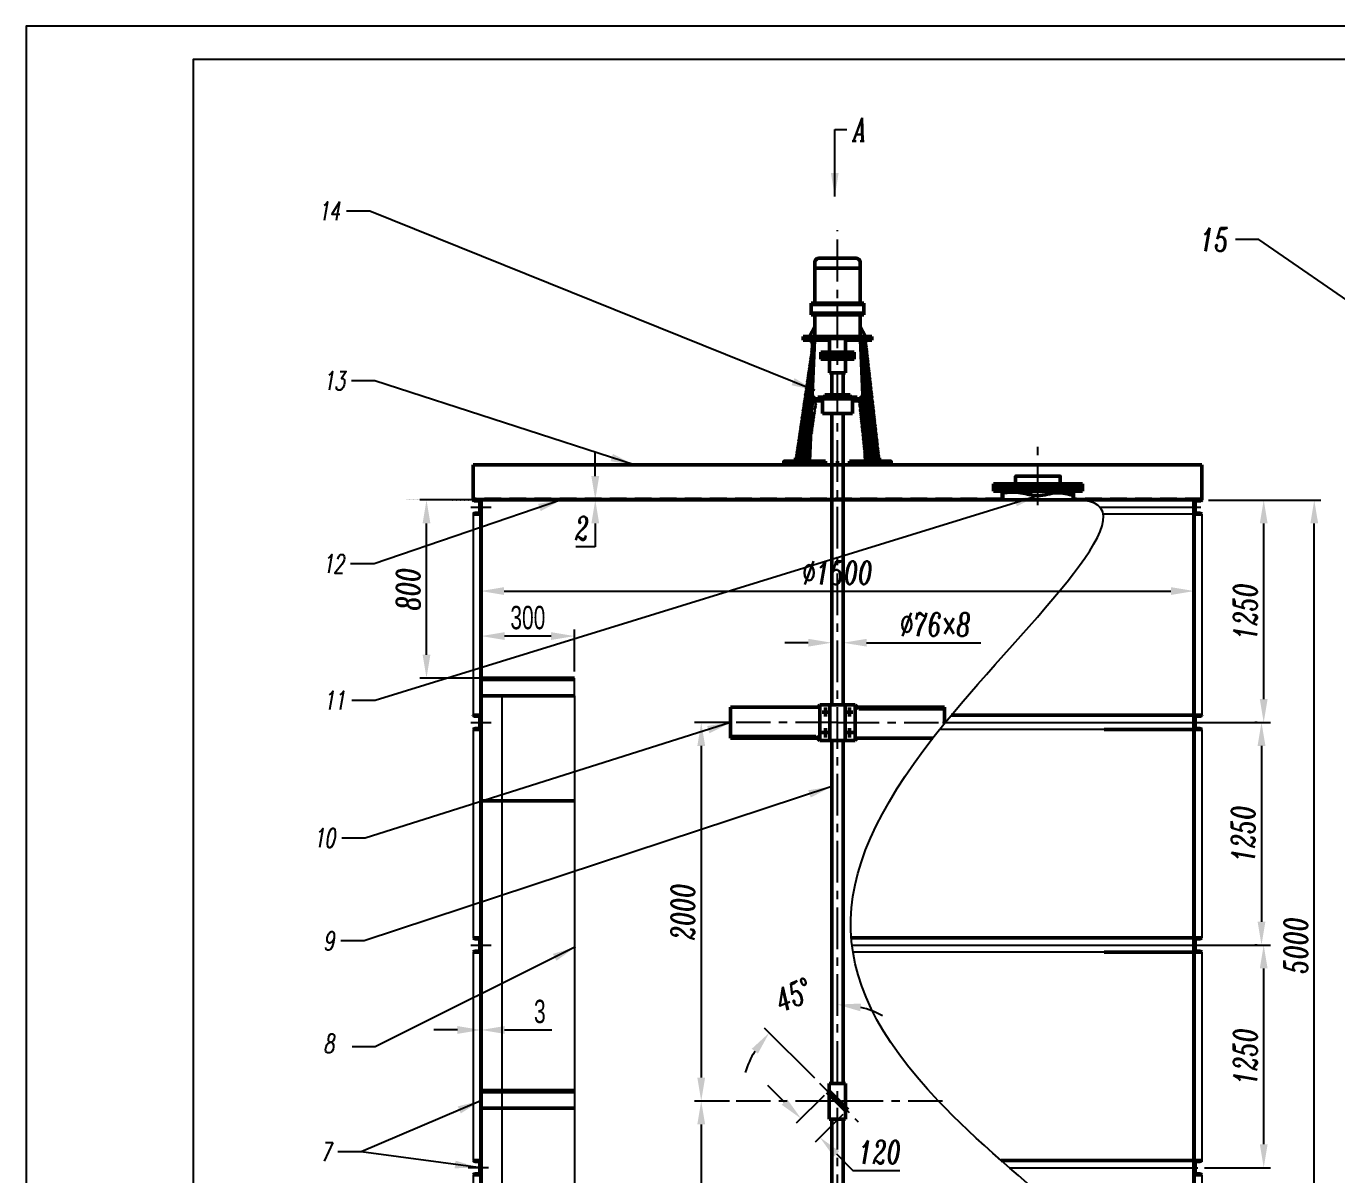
# Model space of a CAD drawing. Header units: inches. Extents: x 13027 to 25627, y 2 to 8912.
# Drawn here: x 13027 to 18911, y 3752 to 8912 of the extents above; entities that cross this region are included whole.
import ezdxf

# ---------------------------------------------------------------- set-up
doc = ezdxf.new("R2010")
doc.units = ezdxf.units.IN
doc.header["$LTSCALE"] = 150
doc.header["$MEASUREMENT"] = 0
for name, pattern in [('ACAD_ISO05W100', [33, 24, -3, 0, -3, 0, -3]), ('CENTER', [2, 1.25, -0.25, 0.25, -0.25]), ('DASHED', [0.75, 0.5, -0.25])]:
    doc.linetypes.add(name, pattern=pattern)
for name, color, linetype in [('点划线', 1, 'CENTER'), ('细实线', 5, 'Continuous'), ('虚线', 4, 'DASHED')]:
    doc.layers.add(name, color=color, linetype=linetype)
doc.layers.add('粗实线', color=3, linetype='Continuous', lineweight=50)
doc.styles.add('DIM', font='italicc.shx', dxfattribs={"width": 0.67})
doc.dimstyles.new('机械', dxfattribs={"dimtxt": 3.5, "dimasz": 3.5, "dimexe": 1, "dimexo": 1, "dimgap": 1, "dimtad": 1, "dimtoh": 1, "dimdec": 0, "dimzin": 0, "dimdsep": 46, "dimtxsty": 'DIM', "dimcen": -3.5, "dimadec": 0, "dimazin": 0, "dimtp": 0.05, "dimtm": 0.05, "dimtfac": 1, "dimtdec": 0, "dimtofl": 0, "dimtmove": 0, "dimatfit": 3, "dimfxl": 0, "dimtolj": 1, "dimtzin": 0, "dimarcsym": 0})
pattern_1 = [(45, (13272.8206, 1069.8353), (-1.7960512, 1.7960512), [])]
pattern_2 = [(135, (13422.504, 1069.8353), (-1.7960512, -1.7960512), [])]
pattern_3 = [(45, (19916.2067, 1069.8353), (1.7960512, -1.7960512), [])]
pattern_4 = [(45, (12972.8206, 1069.8353), (-1.7960512, 1.7960512), [])]

# ---------------------------------------------------------------- blocks, each defined once
blk = doc.blocks.new('*D15')
at = {"layer": 'Defpoints', "color": 0, "lineweight": -2}
for p in [(16669.4, 7752.8), (16557.2, 4501.9), (16588.6, 4164), (16762.4, 3990.2), (16669.4, 1465.3)]:
    blk.add_point(p, dxfattribs=at)
at = {"layer": '细实线', "color": 0, "lineweight": -2}
blk.add_line((16567.4, 4185.2), (16341.7, 4410.9), dxfattribs=at)
for start, end in [(62.16534, 76.08267), (148.91733, 162.83466)]:
    blk.add_arc((16669.4, 4083.3), 433.3, start, end, dxfattribs=at)
for points in [[(16771.5, 4486.5), (16775.7, 4521.3), (16669.4, 4516.6)], [(16284.5, 4317.8), (16312, 4296.2), (16362.9, 4389.7)]]:
    blk.add_solid(points, dxfattribs=at)
at = {"layer": '细实线', "color": 0, "insert": (16472, 4559.9), "char_height": 105, "attachment_point": 5, "rotation": 22.5, "style": 'DIM'}
blk.add_mtext('\\A1;45°', dxfattribs=at)
blk = doc.blocks.new('*D6')
at = {"layer": 'Defpoints', "color": 0, "lineweight": -2}
for p in [(15067.4, 4402.4), (15069.4, 4402.4), (15069.4, 4402.4)]:
    blk.add_point(p, dxfattribs=at)
at = {"layer": '细实线', "color": 0, "lineweight": -2}
for p, q in [((14962.4, 4402.4), (14857.4, 4402.4)), ((15174.4, 4402.4), (15386.3, 4402.4))]:
    blk.add_line(p, q, dxfattribs=at)
for points in [[(14962.4, 4419.9), (14962.4, 4384.9), (15067.4, 4402.4)], [(15174.4, 4419.9), (15174.4, 4384.9), (15069.4, 4402.4)]]:
    blk.add_solid(points, dxfattribs=at)
at = {"layer": '细实线', "color": 0, "insert": (15332.8, 4484.9), "char_height": 105, "attachment_point": 5, "style": 'DIM'}
blk.add_mtext('\\A1;{\\f??|b0|i0|c0|p54;3}', dxfattribs=at)
blk = doc.blocks.new('*D22')
at = {"layer": 'Defpoints', "color": 0, "lineweight": -2}
for p in [(16215, 5783.3), (16057.6, 4083.3), (16215, 4083.3)]:
    blk.add_point(p, dxfattribs=at)
at = {"layer": '细实线', "color": 0, "lineweight": -2}
for p, q in [((16185, 5783.3), (16027.6, 5783.3)), ((16057.6, 5678.3), (16057.6, 4188.3)), ((16185, 4083.3), (16027.6, 4083.3))]:
    blk.add_line(p, q, dxfattribs=at)
for points in [[(16040.1, 5678.3), (16075.1, 5678.3), (16057.6, 5783.3)], [(16040.1, 4188.3), (16075.1, 4188.3), (16057.6, 4083.3)]]:
    blk.add_solid(points, dxfattribs=at)
at = {"layer": '细实线', "color": 0, "insert": (15975.1, 4933.3), "char_height": 105, "attachment_point": 5, "rotation": 90, "style": 'DIM'}
blk.add_mtext('\\A1;2000', dxfattribs=at)
blk = doc.blocks.new('*D14')
at = {"layer": 'Defpoints', "color": 0, "lineweight": -2}
for p in [(18305.4, 6783.1), (18810.2, 6783.1), (18329.8, 2783.1)]:
    blk.add_point(p, dxfattribs=at)
at = {"layer": '细实线', "color": 0, "lineweight": -2}
for p, q in [((18335.4, 6783.1), (18840.2, 6783.1)), ((18810.2, 2888.1), (18810.2, 6678.1)), ((18359.8, 2783.1), (18840.2, 2783.1))]:
    blk.add_line(p, q, dxfattribs=at)
for points in [[(18792.7, 6678.1), (18827.7, 6678.1), (18810.2, 6783.1)], [(18792.7, 2888.1), (18827.7, 2888.1), (18810.2, 2783.1)]]:
    blk.add_solid(points, dxfattribs=at)
at = {"layer": '细实线', "color": 0, "insert": (18727.7, 4783.1), "char_height": 105, "attachment_point": 5, "rotation": 90, "style": 'DIM'}
blk.add_mtext('\\A1;5000', dxfattribs=at)
blk = doc.blocks.new('*D23')
at = {"layer": 'Defpoints', "color": 0, "lineweight": -2}
for p in [(16215, 4083.3), (16057.6, 2383.3), (16215, 2383.3)]:
    blk.add_point(p, dxfattribs=at)
at = {"layer": '细实线', "color": 0, "lineweight": -2}
for p, q in [((16185, 4083.3), (16027.6, 4083.3)), ((16057.6, 3978.3), (16057.6, 2488.3)), ((16185, 2383.3), (16027.6, 2383.3))]:
    blk.add_line(p, q, dxfattribs=at)
for points in [[(16040.1, 3978.3), (16075.1, 3978.3), (16057.6, 4083.3)], [(16040.1, 2488.3), (16075.1, 2488.3), (16057.6, 2383.3)]]:
    blk.add_solid(points, dxfattribs=at)
at = {"layer": '细实线', "color": 0, "insert": (15975.1, 3233.3), "char_height": 105, "attachment_point": 5, "rotation": 90, "style": 'DIM'}
blk.add_mtext('\\A1;2000', dxfattribs=at)
blk = doc.blocks.new('*D16')
at = {"layer": 'Defpoints', "color": 0, "lineweight": -2}
for p in [(16630.3, 4129.1), (16715.2, 4044.3), (16590.5, 3919.6)]:
    blk.add_point(p, dxfattribs=at)
at = {"layer": '细实线', "color": 0, "lineweight": -2}
for p, q in [((16431.4, 4078.7), (16357.2, 4153)), ((16609.1, 4107.9), (16484.5, 3983.3)), ((16694, 4023.1), (16569.3, 3898.4)), ((16664.8, 3845.4), (16739, 3771.1)), ((16739, 3771.1), (16949.9, 3771.1))]:
    blk.add_line(p, q, dxfattribs=at)
for points in [[(16443.8, 4091.1), (16419, 4066.3), (16505.7, 4004.5)], [(16677.1, 3857.7), (16652.4, 3833), (16590.5, 3919.6)]]:
    blk.add_solid(points, dxfattribs=at)
at = {"layer": '细实线', "color": 0, "insert": (16859.5, 3853.6), "char_height": 105, "attachment_point": 5, "style": 'DIM'}
blk.add_mtext('\\A1;120', dxfattribs=at)
blk = doc.blocks.new('*D12')
at = {"layer": 'Defpoints', "color": 0, "lineweight": -2}
for p in [(15581.8, 6785.4), (15581.8, 6783.4), (15581.8, 6783.4)]:
    blk.add_point(p, dxfattribs=at)
at = {"layer": '细实线', "color": 0, "lineweight": -2}
for p, q in [((15581.8, 6890.4), (15581.8, 6995.4)), ((15581.8, 6678.4), (15581.8, 6573.4)), ((15581.8, 6573.4), (15494.9, 6573.4))]:
    blk.add_line(p, q, dxfattribs=at)
for points in [[(15564.3, 6890.4), (15599.3, 6890.4), (15581.8, 6785.4)], [(15564.3, 6678.4), (15599.3, 6678.4), (15581.8, 6783.4)]]:
    blk.add_solid(points, dxfattribs=at)
at = {"layer": '细实线', "color": 0, "insert": (15523.3, 6655.9), "char_height": 105, "attachment_point": 5, "style": 'DIM'}
blk.add_mtext('\\A1;2', dxfattribs=at)
blk = doc.blocks.new('*D13')
at = {"layer": 'Defpoints', "color": 0, "lineweight": -2}
for p in [(16643.4, 6142), (16695.4, 6142), (16695.4, 6142)]:
    blk.add_point(p, dxfattribs=at)
at = {"layer": '细实线', "color": 0, "lineweight": -2}
for p, q in [((16538.4, 6142), (16433.4, 6142)), ((16800.4, 6142), (17313.3, 6142))]:
    blk.add_line(p, q, dxfattribs=at)
for points in [[(16538.4, 6159.5), (16538.4, 6124.5), (16643.4, 6142)], [(16800.4, 6159.5), (16800.4, 6124.5), (16695.4, 6142)]]:
    blk.add_solid(points, dxfattribs=at)
at = {"layer": '细实线', "color": 0, "insert": (17109.3, 6224.5), "char_height": 105, "attachment_point": 5, "style": 'DIM'}
blk.add_mtext('\\A1;%%c76{\\fItalicC|b0|i0|c134|p2;×}8', dxfattribs=at)
blk = doc.blocks.new('*D21')
at = {"layer": 'Defpoints', "color": 0, "lineweight": -2}
for p in [(14824, 6783.4), (15568.6, 6783.4), (15201.2, 5983.4)]:
    blk.add_point(p, dxfattribs=at)
at = {"layer": '细实线', "color": 0, "lineweight": -2}
for p, q in [((15538.6, 6783.4), (14794, 6783.4)), ((14824, 6088.4), (14824, 6678.4)), ((15171.2, 5983.4), (14794, 5983.4))]:
    blk.add_line(p, q, dxfattribs=at)
for points in [[(14806.5, 6678.4), (14841.5, 6678.4), (14824, 6783.4)], [(14806.5, 6088.4), (14841.5, 6088.4), (14824, 5983.4)]]:
    blk.add_solid(points, dxfattribs=at)
at = {"layer": '细实线', "color": 0, "insert": (14741.5, 6383.4), "char_height": 105, "attachment_point": 5, "rotation": 90, "style": 'DIM'}
blk.add_mtext('\\A1;800', dxfattribs=at)
blk = doc.blocks.new('*D27')
at = {"layer": 'Defpoints', "color": 0, "linetype": 'ByBlock', "lineweight": -2}
for p in [(15069.4, 6171.9), (15069.4, 5983.4), (15488.6, 5983.4)]:
    blk.add_point(p, dxfattribs=at)
at = {"layer": '细实线', "color": 0, "linetype": 'ByBlock', "lineweight": -2}
for p, q in [((15069.4, 6013.4), (15069.4, 6201.9)), ((15488.6, 6013.4), (15488.6, 6201.9)), ((15383.6, 6171.9), (15174.4, 6171.9))]:
    blk.add_line(p, q, dxfattribs=at)
for points in [[(15174.4, 6189.4), (15174.4, 6154.4), (15069.4, 6171.9)], [(15383.6, 6189.4), (15383.6, 6154.4), (15488.6, 6171.9)]]:
    blk.add_solid(points, dxfattribs=at)
at = {"layer": '细实线', "color": 0, "linetype": 'ByBlock', "lineweight": -2, "insert": (15279, 6254.4), "char_height": 105, "attachment_point": 5, "style": 'DIM'}
blk.add_mtext('\\A1;{\\f??|b0|i0|c0|p54;300}', dxfattribs=at)
blk = doc.blocks.new('*D28')
at = {"layer": 'Defpoints', "color": 0, "lineweight": -2}
for p in [(18224.2, 4783.8), (18583.2, 4783.8), (18287, 3783.8)]:
    blk.add_point(p, dxfattribs=at)
at = {"layer": '粗实线', "color": 0, "lineweight": -2}
for p, q in [((18254.2, 4783.8), (18613.2, 4783.8)), ((18583.2, 3888.8), (18583.2, 4678.8)), ((18317, 3783.8), (18613.2, 3783.8))]:
    blk.add_line(p, q, dxfattribs=at)
for points in [[(18565.7, 4678.8), (18600.7, 4678.8), (18583.2, 4783.8)], [(18565.7, 3888.8), (18600.7, 3888.8), (18583.2, 3783.8)]]:
    blk.add_solid(points, dxfattribs=at)
at = {"layer": '粗实线', "color": 0, "lineweight": -2, "insert": (18500.7, 4283.8), "char_height": 105, "attachment_point": 5, "rotation": 90, "style": 'DIM'}
blk.add_mtext('\\A1;1250', dxfattribs=at)
blk = doc.blocks.new('*D29')
at = {"layer": 'Defpoints', "color": 0, "lineweight": -2}
for p in [(18526.3, 6783.1), (18583.2, 6783.1), (18149.3, 5783.8)]:
    blk.add_point(p, dxfattribs=at)
at = {"layer": '粗实线', "color": 0, "lineweight": -2}
for p, q in [((18556.3, 6783.1), (18613.2, 6783.1)), ((18583.2, 5888.8), (18583.2, 6678.1)), ((18179.3, 5783.8), (18613.2, 5783.8))]:
    blk.add_line(p, q, dxfattribs=at)
for points in [[(18565.7, 6678.1), (18600.7, 6678.1), (18583.2, 6783.1)], [(18565.7, 5888.8), (18600.7, 5888.8), (18583.2, 5783.8)]]:
    blk.add_solid(points, dxfattribs=at)
at = {"layer": '粗实线', "color": 0, "lineweight": -2, "insert": (18500.7, 6283.5), "char_height": 105, "attachment_point": 5, "rotation": 90, "style": 'DIM'}
blk.add_mtext('\\A1;1250', dxfattribs=at)
blk = doc.blocks.new('*D31')
at = {"layer": 'Defpoints', "color": 0, "lineweight": -2}
for p in [(15067.4, 6374.2), (18271.4, 6374.2), (18271.4, 6374.2)]:
    blk.add_point(p, dxfattribs=at)
at = {"layer": '细实线', "color": 0, "lineweight": -2}
blk.add_line((15172.4, 6374.2), (18166.4, 6374.2), dxfattribs=at)
for points in [[(15172.4, 6391.7), (15172.4, 6356.7), (15067.4, 6374.2)], [(18166.4, 6391.7), (18166.4, 6356.7), (18271.4, 6374.2)]]:
    blk.add_solid(points, dxfattribs=at)
at = {"layer": '细实线', "color": 0, "lineweight": -2, "insert": (16669.4, 6456.7), "char_height": 105, "attachment_point": 5, "style": 'DIM'}
blk.add_mtext('\\A1;%%C1500', dxfattribs=at)
blk = doc.blocks.new('*D32')
at = {"layer": 'Defpoints', "color": 0, "lineweight": -2}
for p in [(18583.2, 5783.8), (18573.3, 4783.8), (18583.2, 4783.8)]:
    blk.add_point(p, dxfattribs=at)
at = {"layer": '细实线', "color": 0, "lineweight": -2}
for p, q in [((18553.2, 5783.8), (18543.3, 5783.8)), ((18573.3, 5678.8), (18573.3, 4888.8)), ((18553.2, 4783.8), (18543.3, 4783.8))]:
    blk.add_line(p, q, dxfattribs=at)
for points in [[(18555.8, 5678.8), (18590.8, 5678.8), (18573.3, 5783.8)], [(18555.8, 4888.8), (18590.8, 4888.8), (18573.3, 4783.8)]]:
    blk.add_solid(points, dxfattribs=at)
at = {"layer": '细实线', "color": 0, "lineweight": -2, "insert": (18490.8, 5283.8), "char_height": 105, "attachment_point": 5, "rotation": 90, "style": 'DIM'}
blk.add_mtext('\\A1;1250', dxfattribs=at)

msp = doc.modelspace()

# ---------------------------------------------------------------- hatches: boundary and pattern name
at = {"layer": '粗实线'}
h = msp.add_hatch(dxfattribs=at)
h.set_pattern_fill('ANSI31', color=0, scale=0.8, style=0)
h.set_pattern_definition([(135, (19916.2067, 1069.8353), (1.7960512, 1.7960512), [])])
edge = h.paths.add_edge_path()
edge.add_line((16565.9, 7501.4), (16556.2, 7259))
edge.add_line((16557.3, 7484.9), (16536.7, 6973.4))
edge.add_arc((16581, 7201.2), 27.7, 101.87623, 166.16199)
edge.add_line((16554.1, 7207.8), (16544.1, 6957.4))
edge.add_arc((16577.5, 7258.4), 21.3, 178.36062, 258.86244)
edge.add_line((16536.7, 6973.4), (16480.4, 6973.4))
edge.add_line((16480.4, 6973.4), (16480.4, 6957.4))
edge.add_arc((16536.9, 7481.3), 20.7, 9.85691, 76.20458)
h = msp.add_hatch(dxfattribs=at)
h.set_pattern_fill('ANSI31', color=0, scale=0.8, angle=90, style=0)
h.set_pattern_definition(pattern_3)
h.paths.add_polyline_path([(16633.2, 7501.4), (16633.2, 7509.4), (16515.1, 7509.4), (16515.1, 7501.4)])
h = msp.add_hatch(dxfattribs=at)
h.set_pattern_fill('ANSI31', color=0, scale=0.8, angle=90, style=0)
h.set_pattern_definition(pattern_2)
h.paths.add_polyline_path([(16823.6, 7509.4), (16705.5, 7509.4), (16705.5, 7501.4), (16823.6, 7501.4)])
h = msp.add_hatch(dxfattribs=at)
h.set_pattern_fill('ANSI31', color=0, scale=0.8, style=0)
h.set_pattern_definition([(45, (13422.504, 1069.8353), (-1.7960512, 1.7960512), [])])
edge = h.paths.add_edge_path()
edge.add_line((16772.8, 7501.4), (16782.5, 7259))
edge.add_line((16781.4, 7484.9), (16802, 6973.4))
edge.add_arc((16757.7, 7201.2), 27.7, 13.83801, 78.12377)
edge.add_line((16784.6, 7207.8), (16794.6, 6957.4))
edge.add_arc((16761.2, 7258.4), 21.3, 281.13756, 361.63938)
edge.add_line((16802, 6973.4), (16858.3, 6973.4))
edge.add_line((16858.3, 6973.4), (16858.3, 6957.4))
edge.add_arc((16801.8, 7481.3), 20.7, 103.79542, 170.14309)
h = msp.add_hatch(dxfattribs=at)
h.set_pattern_fill('ANSI31', color=0, scale=0.8, angle=90, style=0)
h.set_pattern_definition(pattern_3)
h.paths.add_polyline_path([(16616.2, 6941.4), (16616.2, 6957.4), (16428.7, 6957.4), (16428.7, 6941.4)])
h = msp.add_hatch(dxfattribs=at)
h.set_pattern_fill('ANSI31', color=0, scale=0.8, angle=90, style=0)
h.set_pattern_definition(pattern_2)
h.paths.add_polyline_path([(16910.1, 6957.4), (16722.6, 6957.4), (16722.6, 6941.4), (16910.1, 6941.4)])
h = msp.add_hatch(dxfattribs=at)
h.set_pattern_fill('ANSI31', color=0, scale=0.8, style=0)
h.set_pattern_definition([(45, (13272.8206, 3549.8353), (-1.7960512, 1.7960512), [])])
h.paths.add_polyline_path([(15067.4, 6783.4), (15033, 6783.4, 0.174467), (15041.2, 6779.4), (15063.4, 6779.4), (15063.4, 6723.4), (15041.4, 6723.4, 0.177844), (15033, 6719.4), (15067.4, 6719.4), (15067.4, 6751.4)])
h = msp.add_hatch(dxfattribs=at)
h.set_pattern_fill('ANSI31', color=0, scale=0.8, style=0)
h.set_pattern_definition(pattern_1)
edge = h.paths.add_edge_path()
edge.add_line((18269.4, 2783.1), (18269.4, 6783.4))
edge.add_line((18271.4, 2780.8), (18271.4, 6783.4))
h = msp.add_hatch(dxfattribs=at)
h.set_pattern_fill('ANSI31', color=0, scale=0.8, style=0)
h.set_pattern_definition([(135, (20065.8903, 3549.8353), (1.7960512, 1.7960512), [])])
h.paths.add_polyline_path([(18271.4, 6783.4), (18305.8, 6783.4, -0.174467), (18297.6, 6779.4), (18275.4, 6779.4), (18275.4, 6723.4), (18297.3, 6723.4, -0.177844), (18305.8, 6719.4), (18271.4, 6719.4), (18271.4, 6751.4)])
h = msp.add_hatch(dxfattribs=at)
h.set_pattern_fill('ANSI31', color=0, scale=0.8, style=0)
h.set_pattern_definition([(45, (13272.8206, 2582.3538), (-1.7960512, 1.7960512), [])])
h.paths.add_polyline_path([(15067.4, 5816), (15033, 5816, 0.174467), (15041.2, 5812), (15063.4, 5812), (15063.4, 5756), (15041.4, 5756, 0.177844), (15033, 5752), (15067.4, 5752), (15067.4, 5784)])
h = msp.add_hatch(dxfattribs=at)
h.set_pattern_fill('ANSI31', color=0, scale=0.8, style=0)
h.set_pattern_definition([(135, (20065.8903, 2582.3538), (1.7960512, 1.7960512), [])])
h.paths.add_polyline_path([(18271.4, 5816), (18305.8, 5816, -0.174467), (18297.6, 5812), (18275.4, 5812), (18275.4, 5756), (18297.3, 5756, -0.177844), (18305.8, 5752), (18271.4, 5752), (18271.4, 5784)])
h = msp.add_hatch(dxfattribs=at)
h.set_pattern_fill('ANSI31', color=0, scale=0.8, style=0)
h.set_pattern_definition([(45, (13272.8206, 1582.4913), (-1.7960512, 1.7960512), [])])
h.paths.add_polyline_path([(15067.4, 4816.1), (15033, 4816.1, 0.174467), (15041.2, 4812.1), (15063.4, 4812.1), (15063.4, 4756.1), (15041.4, 4756.1, 0.177844), (15033, 4752.1), (15067.4, 4752.1), (15067.4, 4784.1)])
h = msp.add_hatch(dxfattribs=at)
h.set_pattern_fill('ANSI31', color=0, scale=0.8, style=0)
h.set_pattern_definition([(135, (20065.8903, 1582.3538), (1.7960512, 1.7960512), [])])
h.paths.add_polyline_path([(18271.4, 4816), (18305.8, 4816, -0.174467), (18297.6, 4812), (18275.4, 4812), (18275.4, 4756), (18297.3, 4756, -0.177844), (18305.8, 4752), (18271.4, 4752), (18271.4, 4784)])
h = msp.add_hatch(dxfattribs=at)
h.set_pattern_fill('ANSI31', color=0, scale=0.8, style=0)
h.set_pattern_definition([(45, (13272.8206, 582.4913), (-1.7960512, 1.7960512), [])])
h.paths.add_polyline_path([(15067.4, 3816.1), (15033, 3816.1, 0.174467), (15041.2, 3812.1), (15063.4, 3812.1), (15063.4, 3756.1), (15041.4, 3756.1, 0.177844), (15033, 3752.1), (15067.4, 3752.1), (15067.4, 3784.1)])
h = msp.add_hatch(dxfattribs=at)
h.set_pattern_fill('ANSI31', color=0, scale=0.8, style=0)
h.set_pattern_definition([(135, (20065.8903, 582.2163), (1.7960512, 1.7960512), [])])
h.paths.add_polyline_path([(18271.4, 3815.8), (18305.8, 3815.8, -0.174467), (18297.6, 3811.8), (18275.4, 3811.8), (18275.4, 3755.8), (18297.3, 3755.8, -0.177844), (18305.8, 3751.8), (18271.4, 3751.8), (18271.4, 3783.8)])
at = {"layer": '细实线'}
h = msp.add_hatch(dxfattribs=at)
h.set_pattern_fill('ANSI31', color=0, scale=0.8, style=0)
h.set_pattern_definition(pattern_4)
edge = h.paths.add_edge_path()
edge.add_line((18005.8, 6785.4), (17729.4, 6785.4))
edge.add_line((18005.8, 6783.4), (14733, 6783.4))
h = msp.add_hatch(dxfattribs=at)
h.set_pattern_fill('ANSI31', color=0, scale=0.8, style=0)
h.set_pattern_definition(pattern_1)
edge = h.paths.add_edge_path()
edge.add_line((17409.4, 6785.4), (15033, 6785.4))
edge.add_line((18305.8, 6783.4), (15033, 6783.4))
h = msp.add_hatch(dxfattribs=at)
h.set_pattern_fill('ANSI31', color=0, scale=20, angle=90, style=0)
h.set_pattern_definition([(135, (12723.129, 484.3238), (-1.76776695, -1.76776695), [])])
edge = h.paths.add_edge_path()
edge.add_line((15067.4, 6783.4), (15067.4, 2780.8))
edge.add_line((15069.4, 6783.4), (15069.4, 2783.1))
h = msp.add_hatch(dxfattribs=at)
h.set_pattern_fill('ANSI31', color=0, scale=0.8, style=0)
h.set_pattern_definition(pattern_4)
edge = h.paths.add_edge_path()
edge.add_spline(control_points=[(17729.4, 6803.4), (17728.6, 6803.7), (17727.8, 6803.9), (17727, 6804.1)], knot_values=[401.028455, 401.028455, 401.028455, 401.028455, 404.07247, 404.07247, 404.07247, 404.07247], degree=3, periodic=0)
edge.add_line((17727, 6804.1), (17727, 6783.4))
edge.add_line((17727, 6783.4), (17729.4, 6783.4))
edge.add_line((17729.4, 6783.4), (17729.4, 6803.4))
edge = h.paths.add_edge_path()
edge.add_spline(control_points=[(17411.8, 6816.1), (17411, 6816.1), (17410.2, 6816), (17409.4, 6816)], knot_values=[0, 0, 0, 0, 2.986726, 2.986726, 2.986726, 2.986726], degree=3, periodic=0)
edge.add_line((17409.4, 6816), (17409.4, 6783.4))
edge.add_line((17409.4, 6783.4), (17411.8, 6783.4))
edge.add_line((17411.8, 6783.4), (17411.8, 6816.1))

# ---------------------------------------------------------------- linework, layer by layer
for points in [[(13026.5, 1.8), (25626.5, 1.8), (25626.5, 8911.8), (13026.5, 8911.8)], [(13776.5, 151.8), (25476.5, 151.8), (25476.5, 8761.8), (13776.5, 8761.8)]]:
    msp.add_lwpolyline(points, close=True)
at = {"layer": '点划线'}
for p, q in [((16669.4, 1465.3), (16669.4, 7995.6)), ((17569.4, 6759.6), (17569.4, 7054.7)), ((15022.6, 6751.4), (15113.8, 6751.4)), ((15022.6, 5784), (15113.8, 5784)), ((16668.6, 5783.3), (16215, 5783.3)), ((16669.4, 5783.3), (17122.9, 5783.3)), ((15022.6, 4784.1), (15113.8, 4784.1)), ((16588.6, 4164), (16762.4, 3990.2)), ((16668.6, 4083.3), (16215, 4083.3)), ((16687, 4083.8), (17140.6, 4083.8)), ((15010.9, 3784.1), (15102.2, 3784.1))]:
    msp.add_line(p, q, dxfattribs=at)
at = {"layer": '粗实线', "color": 0}
for p, q in [((16567.4, 7667.1), (16567.4, 7852.6)), ((16585.1, 7870), (16669, 7870)), ((16753.6, 7870), (16669.7, 7870)), ((16771.3, 7667.1), (16771.3, 7852.6)), ((16567.4, 7824.8), (16669, 7824.8)), ((16771.3, 7824.8), (16669.7, 7824.8)), ((16551, 7667.1), (16669.4, 7667.1)), ((16551, 7615.2), (16551, 7667.1)), ((16551, 7661.1), (16669.3, 7661.1)), ((16787.7, 7667.1), (16669.4, 7667.1)), ((16787.7, 7661.1), (16669.4, 7661.1)), ((16787.7, 7615.2), (16787.7, 7667.1)), ((16551, 7621.9), (16669.4, 7621.9)), ((16669.4, 7615.2), (16551, 7615.2)), ((16567.3, 7509.4), (16567.3, 7615.2)), ((16787.7, 7621.9), (16669.4, 7621.9)), ((16669.4, 7615.2), (16787.7, 7615.2)), ((16771.4, 7509.4), (16771.4, 7615.2)), ((16567.3, 7562.3), (16544.2, 7517.4)), ((16771.4, 7562.3), (16794.5, 7517.4)), ((16669.4, 7517.4), (16515.1, 7517.4)), ((16515.1, 7517.4), (16515.1, 7501.4)), ((16669.4, 7509.4), (16515.1, 7509.4)), ((16633.2, 7501.4), (16515.1, 7501.4)), ((16557.3, 7484.9), (16536.7, 6973.4)), ((16565.9, 7501.4), (16556.2, 7259)), ((16633.2, 7447.8), (16633.2, 7509.4)), ((16669.4, 7517.4), (16823.6, 7517.4)), ((16669.4, 7509.4), (16823.6, 7509.4)), ((16705.5, 7447.8), (16705.5, 7509.4)), ((16705.5, 7501.4), (16823.6, 7501.4)), ((16772.8, 7501.4), (16782.5, 7259)), ((16781.4, 7484.9), (16802, 6973.4)), ((16823.6, 7517.4), (16823.6, 7501.4)), ((16669.4, 7447.8), (16595, 7447.8)), ((16595, 7447.8), (16595, 7415.8)), ((16669.4, 7431.8), (16595, 7431.8)), ((16669.4, 7415.8), (16595, 7415.8)), ((16633.2, 7415.8), (16633.2, 7354.2)), ((16669.4, 7447.8), (16743.7, 7447.8)), ((16669.4, 7431.8), (16743.7, 7431.8)), ((16669.4, 7415.8), (16743.7, 7415.8)), ((16705.5, 7415.8), (16705.5, 7354.2)), ((16743.7, 7447.8), (16743.7, 7415.8)), ((16633.2, 7354.2), (16669.4, 7354.2)), ((16643.4, 7354.2), (16643.4, 7255.2)), ((16705.5, 7354.2), (16669.4, 7354.2)), ((16695.4, 7354.2), (16695.4, 7255.2)), ((16581.7, 7237.4), (16581.7, 7245.9)), ((16581.7, 7245.9), (16669.4, 7245.9)), ((16612.1, 7255.2), (16669.4, 7255.2)), ((16612.1, 7245.9), (16612.1, 7255.2)), ((16726.6, 7255.2), (16669.4, 7255.2)), ((16757.1, 7245.9), (16669.4, 7245.9)), ((16726.6, 7245.9), (16726.6, 7255.2)), ((16757.1, 7237.4), (16757.1, 7245.9)), ((16554.1, 7207.8), (16544.1, 6957.4)), ((16573.4, 7237.4), (16669.4, 7237.4)), ((16575.3, 7228.3), (16601.8, 7228.3)), ((16601.8, 7237.4), (16601.8, 7172.5)), ((16765.3, 7237.4), (16669.4, 7237.4)), ((16736.9, 7237.4), (16736.9, 7172.5)), ((16763.4, 7228.3), (16736.9, 7228.3)), ((16784.6, 7207.8), (16794.6, 6957.4)), ((16601.8, 7172.5), (16669.4, 7172.5)), ((16643.4, 7172.5), (16643.4, 5863.2)), ((16736.9, 7172.5), (16669.4, 7172.5)), ((16695.4, 7172.5), (16695.4, 5863.2)), ((16616.2, 6957.4), (16428.7, 6957.4)), ((16428.7, 6957.4), (16428.7, 6941.4)), ((16536.7, 6973.4), (16480.4, 6973.4)), ((16480.4, 6973.4), (16480.4, 6957.4)), ((16616.2, 6957.4), (16616.2, 6941.4)), ((16669.4, 6957.4), (16669.4, 6941.4)), ((16669.4, 6957.4), (16669.4, 6941.4)), ((16722.6, 6957.4), (16910.1, 6957.4)), ((16722.6, 6957.4), (16722.6, 6941.4)), ((16802, 6973.4), (16858.3, 6973.4)), ((16858.3, 6973.4), (16858.3, 6957.4)), ((16910.1, 6957.4), (16910.1, 6941.4)), ((18305.8, 6941.4), (15033, 6941.4)), ((15033, 6783.4), (15033, 6941.4)), ((16669.4, 6941.4), (16428.7, 6941.4)), ((16669.4, 6941.4), (16910.1, 6941.4)), ((17469.4, 6855.4), (17469.4, 6890.1)), ((17469.8, 6890.5), (17669, 6890.5)), ((17669.4, 6855.4), (17669.4, 6890.1)), ((18305.8, 6841.4), (18305.8, 6941.4)), ((17569.4, 6855.4), (17369.4, 6855.4)), ((17369.4, 6855.4), (17369.4, 6839.4)), ((17369.4, 6839.4), (17569.4, 6839.4)), ((17369.4, 6823.4), (17369.4, 6839.4)), ((17569.4, 6855.4), (17769.4, 6855.4)), ((17769.4, 6839.4), (17569.4, 6839.4)), ((17769.4, 6855.4), (17769.4, 6839.4)), ((17769.4, 6823.4), (17769.4, 6839.4)), ((18305.8, 6783.4), (18305.8, 6841.4)), ((17409.4, 6785.4), (15033, 6785.4)), ((18305.8, 6783.4), (15033, 6783.4)), ((15033, 6783.4), (15067.4, 6783.4)), ((15063.4, 6779.4), (15041.2, 6779.4)), ((15063.4, 6723.4), (15063.4, 6779.4)), ((15067.4, 6783.4), (15067.4, 2780.8)), ((15067.4, 6783.4), (15067.4, 6751.4)), ((15069.4, 6783.4), (15069.4, 2783.1)), ((17569.4, 6823.4), (17369.4, 6823.4)), ((17409.4, 6783.4), (17409.4, 6823.4)), ((17411.8, 6783.4), (17411.8, 6816.1)), ((17569.4, 6823.4), (17769.4, 6823.4)), ((17727, 6783.4), (17727, 6804.1)), ((17729.4, 6783.4), (17729.4, 6823.4)), ((18305.8, 6785.4), (17729.4, 6785.4)), ((18269.4, 2783.1), (18269.4, 6783.4)), ((18269.4, 6783.4), (18269.4, 5983.4)), ((18271.4, 2780.8), (18271.4, 6783.4)), ((18271.4, 6783.4), (18271.4, 6751.4)), ((18305.8, 6783.4), (18271.4, 6783.4)), ((18275.4, 6779.4), (18297.6, 6779.4)), ((18275.4, 6723.4), (18275.4, 6779.4)), ((15067.4, 6719.4), (15033, 6719.4)), ((15041.4, 6723.4), (15063.4, 6723.4)), ((15067.4, 6751.4), (15067.4, 6719.4)), ((18271.4, 6751.4), (18271.4, 6719.4)), ((18271.4, 6719.4), (18305.8, 6719.4)), ((18297.3, 6723.4), (18275.4, 6723.4)), ((15068.6, 5983.4), (15488.6, 5983.4)), ((15068.6, 5977.4), (15488.6, 5977.4)), ((15068.6, 5903.4), (15488.6, 5903.4)), ((16189.4, 5853.3), (16189.4, 5713.1)), ((16189.4, 5713.1), (16189.4, 5853.3)), ((16580.5, 5853.3), (16189.4, 5853.3)), ((16580.5, 5853.3), (16189.4, 5853.3)), ((16589.4, 5863.2), (16580.5, 5853.3)), ((16589.4, 5703.2), (16589.4, 5863.2)), ((16589.4, 5863.2), (16589.4, 5703.2)), ((16589.4, 5863.2), (16749.4, 5863.2)), ((16633.1, 5829.9), (16599.9, 5829.9)), ((16616, 5850.6), (16616, 5811.3)), ((16635.4, 5863.2), (16635.4, 5703.2)), ((16703.3, 5863.2), (16703.3, 5703.2)), ((16705.6, 5829.9), (16738.8, 5829.9)), ((16722.7, 5850.6), (16722.7, 5811.3)), ((16749.4, 5863.2), (16749.4, 5703.2)), ((16749.4, 5863.2), (16765.8, 5844.9)), ((16758.3, 5853.3), (17149.4, 5853.3)), ((16765.8, 5844.9), (17149.4, 5844.9)), ((17149.4, 5853.3), (17149.4, 5778.9)), ((15033, 5816), (15067.4, 5816)), ((15063.4, 5812), (15041.2, 5812)), ((15063.4, 5756), (15063.4, 5812)), ((15067.4, 5816), (15067.4, 5784)), ((15067.4, 5784), (15067.4, 5752)), ((18287, 5816), (17179.9, 5816)), ((18305.8, 5816), (18271.4, 5816)), ((18271.4, 5816), (18271.4, 5784)), ((18271.4, 5784), (18271.4, 5752)), ((18275.4, 5812), (18297.6, 5812)), ((18275.4, 5756), (18275.4, 5812)), ((15067.4, 5752), (15033, 5752)), ((15041.4, 5756), (15063.4, 5756)), ((16572.9, 5721.5), (16189.4, 5721.5)), ((16580.5, 5713.1), (16189.4, 5713.1)), ((16580.5, 5713.1), (16189.4, 5713.1)), ((16589.4, 5703.2), (16572.9, 5721.5)), ((16632.5, 5738.9), (16597.9, 5738.9)), ((16616, 5757.5), (16616, 5716.5)), ((16706.2, 5738.9), (16740.8, 5738.9)), ((16722.7, 5757.5), (16722.7, 5716.5)), ((16749.4, 5703.2), (16758.3, 5713.1)), ((16758.3, 5713.1), (17097, 5713.1)), ((18287, 5751.7), (17867, 5751.7)), ((18271.4, 5752), (18305.8, 5752)), ((18297.3, 5756), (18275.4, 5756)), ((16749.4, 5703.2), (16589.4, 5703.2)), ((16643.4, 5703.2), (16643.4, 4162.2)), ((16695.4, 5703.2), (16695.4, 4162.2)), ((15068.6, 5431.5), (15488.6, 5431.5)), ((15033, 4816.1), (15067.4, 4816.1)), ((15063.4, 4812.1), (15041.2, 4812.1)), ((15063.4, 4756.1), (15063.4, 4812.1)), ((15067.4, 4816.1), (15067.4, 4784.1)), ((15067.4, 4784.1), (15067.4, 4752.1)), ((18287, 4816), (16731.4, 4816)), ((18271.4, 4816), (18271.4, 4784)), ((18305.8, 4816), (18271.4, 4816)), ((18271.4, 4784), (18271.4, 4752)), ((18275.4, 4756), (18275.4, 4812)), ((18275.4, 4812), (18297.6, 4812)), ((15067.4, 4752.1), (15033, 4752.1)), ((15041.4, 4756.1), (15063.4, 4756.1)), ((18287, 4751.7), (17867, 4751.7)), ((18271.4, 4752), (18305.8, 4752)), ((18297.3, 4756), (18275.4, 4756)), ((15068.6, 4131.2), (15488.6, 4131.2)), ((15068.6, 4125.2), (15488.6, 4125.2)), ((16623.5, 4122.3), (16630.3, 4129.1)), ((16623.5, 4122.3), (16708.4, 4037.5)), ((16630.3, 4129.1), (16715.2, 4044.3)), ((16632.3, 4162.2), (16632.3, 4002.2)), ((16632.3, 4162.2), (16705.6, 4162.2)), ((16705.6, 4162.2), (16705.6, 4002.2)), ((15068.6, 4051.2), (15488.6, 4051.2)), ((16705.6, 4002.2), (16632.3, 4002.2)), ((16643.4, 4002.2), (16643.4, 2463.2)), ((16695.4, 4002.2), (16695.4, 2463.2)), ((16708.4, 4037.5), (16715.2, 4044.3)), ((15033, 3816.1), (15067.4, 3816.1)), ((15063.4, 3812.1), (15041.2, 3812.1)), ((15063.4, 3756.1), (15063.4, 3812.1)), ((15067.4, 3816.1), (15067.4, 3784.1)), ((15067.4, 3784.1), (15067.4, 3752.1)), ((18287, 3815.8), (17404.5, 3815.8)), ((18271.4, 3815.8), (18271.4, 3783.8)), ((18305.8, 3815.8), (18271.4, 3815.8)), ((18271.4, 3783.8), (18271.4, 3751.8)), ((18275.4, 3755.8), (18275.4, 3811.8)), ((18275.4, 3811.8), (18297.6, 3811.8)), ((15067.4, 3752.1), (15033, 3752.1)), ((15041.4, 3756.1), (15063.4, 3756.1)), ((18271.4, 3751.8), (18305.8, 3751.8)), ((18297.3, 3755.8), (18275.4, 3755.8))]:
    msp.add_line(p, q, dxfattribs=at)
for centre, radius, start, end in [((16588.1, 7849.3), 20.9, 98.14949, 171.03607), ((16750.6, 7849.3), 20.9, 8.96393, 81.85051), ((16536.9, 7481.3), 20.7, 9.85691, 76.20458), ((16801.8, 7481.3), 20.7, 103.79542, 170.14309), ((16577.5, 7258.4), 21.3, 178.36062, 258.86244), ((16761.2, 7258.4), 21.3, 281.13756, 1.63938), ((16581, 7201.2), 27.7, 101.87623, 166.16199), ((16757.7, 7201.2), 27.7, 13.83801, 78.12377), ((17469.8, 6890.1), 0.4, 90, 180), ((17669, 6890.1), 0.4, 0, 90), ((15042.6, 6792.8), 13.5, 224.19582, 276.21769), ((18296.1, 6792.8), 13.5, 263.78231, 315.80418), ((15042.6, 6710), 13.5, 84.76241, 135.57467), ((18296.1, 6710), 13.5, 44.42533, 95.23759), ((15042.6, 5825.3), 13.5, 224.19582, 276.21769), ((18296.1, 5825.3), 13.5, 263.78231, 315.80418), ((15042.6, 5742.5), 13.5, 84.76241, 135.57467), ((18296.1, 5742.5), 13.5, 44.42533, 95.23759), ((15042.6, 4825.5), 13.5, 224.19582, 276.21769), ((18296.1, 4825.3), 13.5, 263.78231, 315.80418), ((15042.6, 4742.6), 13.5, 84.76241, 135.57467), ((18296.1, 4742.5), 13.5, 44.42533, 95.23759), ((15042.6, 3825.5), 13.5, 224.19582, 276.21769), ((18296.1, 3825.2), 13.5, 263.78231, 315.80418), ((15042.6, 3742.6), 13.5, 84.76241, 135.57467), ((18296.1, 3742.4), 13.5, 44.42533, 95.23759)]:
    msp.add_arc(centre, radius, start, end, dxfattribs=at)
msp.add_spline([(17409.4, 6816), (17493.4, 6816), (17569.4, 6802.6), (17654.3, 6816), (17729.4, 6803.4)], degree=3, dxfattribs=at)
at = {"layer": '细实线', "color": 0, "lineweight": -2}
for p, q in [((15033, 6719.4), (15033, 5816)), ((18305.8, 6719.4), (18305.8, 5816)), ((15033, 5752), (15033, 4816.1)), ((17867, 5751.7), (17127.4, 5751.7)), ((18305.8, 5752), (18305.8, 4816)), ((15033, 4752.1), (15033, 3816.1)), ((17867, 4751.7), (16738.9, 4751.7)), ((18305.8, 4752), (18305.8, 3811.8)), ((15033, 3752.1), (15033, 2933.1)), ((18305.8, 3751.8), (18305.8, 3008.2))]:
    msp.add_line(p, q, dxfattribs=at)
at = {"layer": '细实线', "color": 1, "linetype": 'ByBlock', "lineweight": -2}
msp.add_line((17847.9, 6751.4), (18300.6, 6751.4), dxfattribs=at)
at = {"layer": '细实线', "color": 0, "linetype": 'ByBlock', "lineweight": -2}
for p, q in [((18271.4, 6719.4), (17862.7, 6719.4)), ((15488.6, 5903.4), (15488.6, 5983.4)), ((15162.4, 5903.4), (15162.4, 2908.7)), ((15488.6, 5903.4), (15488.6, 2908.7))]:
    msp.add_line(p, q, dxfattribs=at)
at = {"layer": '细实线', "color": 1, "linetype": 'ACAD_ISO05W100', "lineweight": -2}
for p, q in [((17140.6, 5783.8), (18287, 5783.8)), ((16734.5, 4783.8), (18287, 4783.8)), ((17441, 3783.8), (18287, 3783.8))]:
    msp.add_line(p, q, dxfattribs=at)
at = {"layer": '细实线', "color": 0, "lineweight": -2}
msp.add_open_spline([(18271.1, 3079.5), (18001.2, 3341.4), (16553, 4381.7), (16636.5, 5432.8), (18125.6, 6783.1), (17739.3, 6783.1)], degree=3, knots=[709.012119, 709.012119, 709.012119, 709.012119, 1739.098482, 3439.36316, 4598.4362, 4598.4362, 4598.4362, 4598.4362], dxfattribs=at)
at = {"layer": '虚线'}
for p, q in [((18305.8, 6937.4), (15033, 6937.4)), ((17409.4, 6789.4), (15033, 6789.4)), ((18305.8, 6789.4), (17729.4, 6789.4))]:
    msp.add_line(p, q, dxfattribs=at)

# ---------------------------------------------------------------- texts
at = {"layer": '粗实线', "insert": (16741.4, 8500.4), "char_height": 105, "attachment_point": 1, "style": 'DIM'}
msp.add_mtext('A', dxfattribs=at)
at = {"layer": '细实线', "char_height": 84, "width": 24, "attachment_point": 9, "style": 'DIM'}
for s, insert in [('14', (14434.7, 8039.2)), ('13', (14457.3, 7276.8)), ('12', (14453.3, 6454.1)), ('11', (14458.5, 5840.4)), ('10', (14413.2, 5222.8)), ('9', (14408.9, 4760.6)), ('8', (14408.9, 4299.3)), ('7', (14395.8, 3812.8))]:
    msp.add_mtext(s, dxfattribs=dict(at, insert=insert))
at = {"layer": '细实线', "insert": (18426.1, 7900.6), "char_height": 105, "attachment_point": 9, "style": 'DIM'}
msp.add_mtext('15', dxfattribs=at)

# ---------------------------------------------------------------- dimensions: what is measured, and where the dimension line sits
at = {"layer": '粗实线', "color": 5, "lineweight": -2}
for base, p1, p2, picture, middle in [((18583.2, 6783.1), (18149.3, 5783.8), (18526.3, 6783.1), '*D29', (18500.7, 6283.5)), ((18583.2, 4783.8), (18287, 3783.8), (18224.2, 4783.8), '*D28', (18500.7, 4283.8))]:
    dim = msp.add_linear_dim(base=base, p1=p1, p2=p2, angle=90, text='1250', dimstyle='机械', override={"dimscale": 30, "dimtmove": 1}, dxfattribs=at)
    dim.commit()
    dim.dimension.update_dxf_attribs({"geometry": picture, "text_midpoint": middle})
at = {"layer": '细实线'}
dim = msp.add_angular_dim_2l(base=(16557.2, 4501.9), line1=((16588.6, 4164), (16762.4, 3990.2)), line2=((16669.4, 1465.3), (16669.4, 7752.8)), dimstyle='机械', override={"dimscale": 30}, dxfattribs=at)
dim.commit()
dim.dimension.update_dxf_attribs({"geometry": '*D15', "text_midpoint": (16472, 4559.9)})
for base, p1, p2, text, override, picture, middle in [((15581.8, 6783.4), (15581.8, 6785.4), (15581.8, 6783.4), '2', {"dimscale": 30}, '*D12', (15523.3, 6655.9)), ((16057.6, 4083.3), (16215, 5783.3), (16215, 4083.3), '2000', {"dimscale": 30, "dimtmove": 1}, '*D22', (15975.1, 4933.3)), ((16057.6, 2383.3), (16215, 4083.3), (16215, 2383.3), '2000', {"dimscale": 30, "dimtmove": 1}, '*D23', (15975.1, 3233.3))]:
    dim = msp.add_linear_dim(base=base, p1=p1, p2=p2, angle=90, text=text, dimstyle='机械', override=override, dxfattribs=at)
    dim.commit()
    dim.dimension.update_dxf_attribs({"geometry": picture, "text_midpoint": middle})
dim = msp.add_linear_dim(base=(14824, 6783.4), p1=(15201.2, 5983.4), p2=(15568.6, 6783.4), angle=90, dimstyle='机械', override={"dimscale": 30}, dxfattribs=at)
dim.commit()
dim.dimension.update_dxf_attribs({"geometry": '*D21', "text_midpoint": (14741.5, 6383.4)})
at = {"layer": '细实线', "color": 5}
dim = msp.add_linear_dim(base=(18810.2, 6783.1), p1=(18329.8, 2783.1), p2=(18305.4, 6783.1), angle=90, text='5000', dimstyle='机械', override={"dimscale": 30}, dxfattribs=at)
dim.commit()
dim.dimension.update_dxf_attribs({"geometry": '*D14', "text_midpoint": (18727.7, 4783.1)})
at = {"layer": '细实线', "lineweight": -2}
dim = msp.add_linear_dim(base=(18271.4, 6374.2), p1=(15067.4, 6374.2), p2=(18271.4, 6374.2), text='%%C1500', dimstyle='机械', override={"dimscale": 30}, dxfattribs=at)
dim.commit()
dim.dimension.update_dxf_attribs({"geometry": '*D31', "text_midpoint": (16669.4, 6456.7)})
at = {"layer": '细实线', "linetype": 'ByBlock', "lineweight": -2}
dim = msp.add_linear_dim(base=(15069.4, 6171.9), p1=(15488.6, 5983.4), p2=(15069.4, 5983.4), text='{\\f??|b0|i0|c0|p54;300}', dimstyle='机械', override={"dimscale": 30}, dxfattribs=at)
dim.commit()
dim.dimension.update_dxf_attribs({"geometry": '*D27', "text_midpoint": (15279, 6254.4)})
at = {"layer": '细实线'}
for base, p1, p2, text, picture, middle in [((16695.4, 6142), (16643.4, 6142), (16695.4, 6142), '%%c76{\\fItalicC|b0|i0|c134|p2;×}8', '*D13', (17109.3, 6224.5)), ((15069.4, 4402.4), (15067.4, 4402.4), (15069.4, 4402.4), '{\\f??|b0|i0|c0|p54;3}', '*D6', (15332.8, 4484.9))]:
    dim = msp.add_linear_dim(base=base, p1=p1, p2=p2, text=text, dimstyle='机械', override={"dimscale": 30}, dxfattribs=at)
    dim.commit()
    dim.dimension.update_dxf_attribs({"geometry": picture, "text_midpoint": middle})
at = {"layer": '细实线', "lineweight": -2}
dim = msp.add_linear_dim(base=(18573.3, 4783.8), p1=(18583.2, 5783.8), p2=(18583.2, 4783.8), angle=90, text='1250', dimstyle='机械', override={"dimscale": 30}, dxfattribs=at)
dim.commit()
dim.dimension.update_dxf_attribs({"geometry": '*D32', "text_midpoint": (18490.8, 5283.8)})
at = {"layer": '细实线'}
dim = msp.add_aligned_dim(p1=(16630.3, 4129.1), p2=(16715.2, 4044.3), distance=-176.3, dimstyle='机械', override={"dimscale": 30}, dxfattribs=at)
dim.commit()
dim.dimension.update_dxf_attribs({"geometry": '*D16', "text_midpoint": (16859.5, 3853.6)})

# ---------------------------------------------------------------- leaders
at = {"layer": '粗实线', "annotation_type": 0, "has_hookline": 1, "hookline_direction": 0, "text_width": 60.3}
msp.add_leader([(16657.2, 8147), (16657.2, 8447.9), (16711.4, 8447.9)], dimstyle='机械', override={"dimscale": 30, "dimgap": 1, "dimtad": 0}, dxfattribs=at)
at = {"layer": '细实线', "annotation_type": 0, "has_hookline": 1, "hookline_direction": 1}
for points, text_width in [([(16567.4, 7275.5), (14569.7, 8081.2), (14464.7, 8081.2)], 88.4), ([(19780.5, 7112.5), (18561.1, 7953.1), (18456.1, 7953.1)], 113.9), ([(15755.7, 6941.4), (14592.3, 7318.8), (14487.3, 7318.8)], 88.4), ([(15430.2, 6783.4), (14588.3, 6496.1), (14483.3, 6496.1)], 88.4), ([(17569.9, 6802.6), (14593.5, 5882.4), (14488.5, 5882.4)], 77.7), ([(16189.4, 5783.2), (14548.2, 5264.8), (14443.2, 5264.8)], 88.4), ([(16643.4, 5495.9), (14543.9, 4802.6), (14438.9, 4802.6)], 40.2), ([(15067.4, 4084.6), (14530.8, 3854.8), (14425.8, 3854.8)], 40.2)]:
    msp.add_leader(points, dimstyle='机械', override={"dimscale": 30, "dimgap": 1, "dimtad": 0}, dxfattribs=dict(at, text_width=text_width))
at = {"layer": '细实线', "lineweight": -2}
for points in [[(15493.6, 4775.7), (14593.4, 4326), (14490, 4326)], [(15056.6, 3784.1), (14530.8, 3854.8)]]:
    msp.add_leader(points, dimstyle='机械', override={"dimscale": 30, "dimgap": 1, "dimtad": 0}, dxfattribs=at)

doc.saveas('drawing.dxf')
